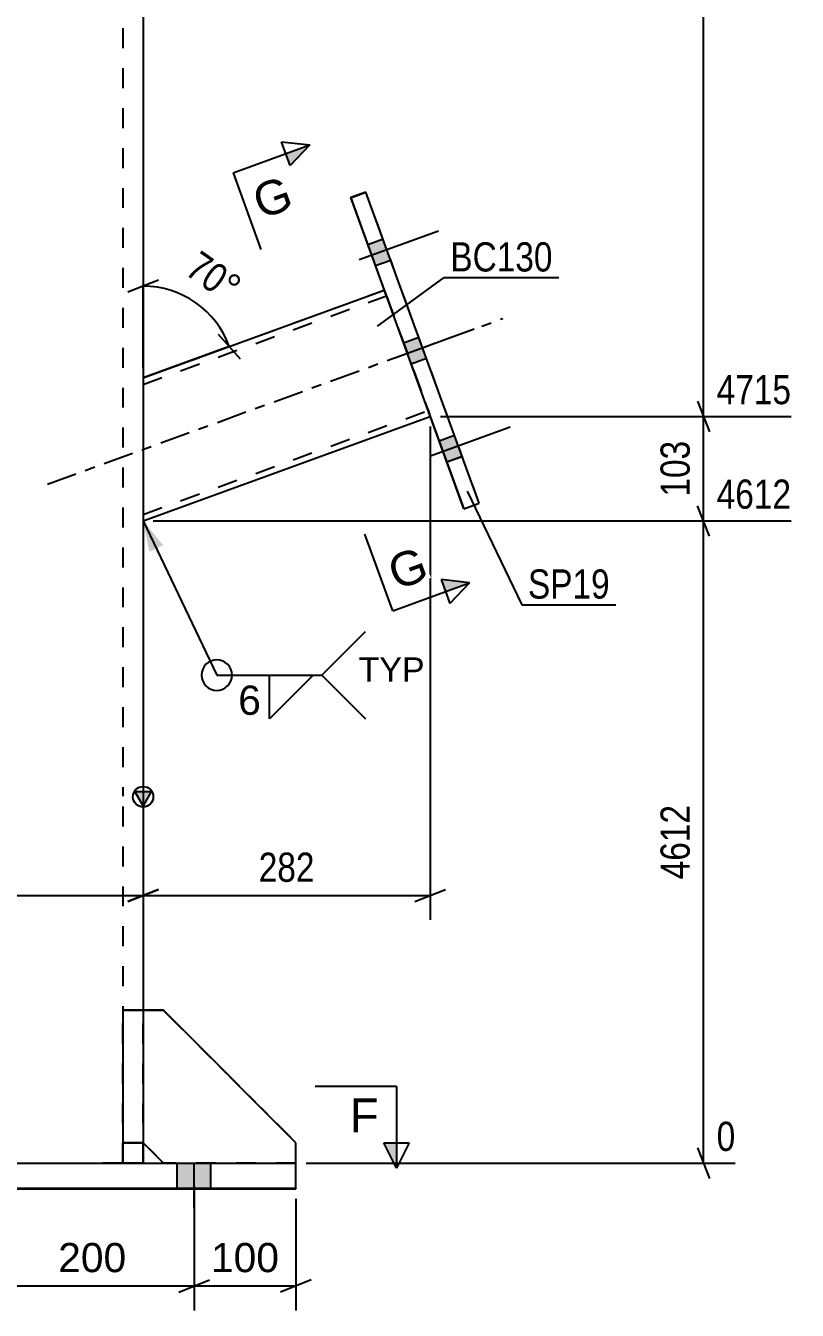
# Model space of a CAD drawing. Header units: millimetres. Extents: x -127 to 467, y -181 to 239.
# Drawn here: x 234.8 to 310.6, y -10.5 to 115.6 of the extents above; entities that cross this region are included whole.
import ezdxf

# ---------------------------------------------------------------- set-up
doc = ezdxf.new("R2010")
doc.units = ezdxf.units.MM
doc.linetypes.add('DXK_LINE_DOT2', pattern=[3.9198, 1.9599, -1.9599])
doc.linetypes.add('DXK_LINE_DOT3', pattern=[5.9187, 2.979, -0.9799, 0.9799, -0.9799])
doc.styles.add('Arial', font='ARIAL.TTF', dxfattribs={"height": 0.2})
doc.styles.add('Arial Narrow', font='ARIALN.TTF', dxfattribs={"height": 0.2})

# ---------------------------------------------------------------- blocks, each defined once
blk = doc.blocks.new('Part-339278888-1446 - 1250')
at = {"linetype": 'Continuous'}
blk.add_hatch(color=2, dxfattribs=at).paths.add_polyline_path([(246.35, 38.99), (245.55, 40.39), (247.15, 40.39)])
at = {"color": 7, "linetype": 'DXK_LINE_DOT2'}
for p, q in [((244.35, 119.24), (244.35, 39.93)), ((244.35, 38.93), (244.35, 3.92)), ((246.35, 18.93), (246.35, 3.92)), ((200.35, 3.93), (242.35, 3.93)), ((200.35, 3.93), (242.35, 3.93)), ((200.35, 3.92), (242.35, 3.92)), ((200.35, 3.92), (242.35, 3.92)), ((242.35, 3.93), (243.11, 3.93)), ((243.88, 3.93), (242.35, 3.93)), ((243.11, 3.92), (242.35, 3.92)), ((242.35, 3.92), (243.88, 3.92)), ((243.11, 3.93), (243.76, 3.93)), ((243.76, 3.92), (243.11, 3.92)), ((243.76, 3.93), (244.2, 3.93)), ((244.2, 3.92), (243.76, 3.92)), ((245.18, 3.93), (243.88, 3.93)), ((243.88, 3.92), (245.18, 3.92)), ((244.2, 3.93), (244.35, 3.93)), ((244.35, 3.92), (244.2, 3.92)), ((244.35, 3.92), (244.35, 3.93)), ((246.05, 3.93), (245.18, 3.93)), ((245.18, 3.92), (246.05, 3.92)), ((246.35, 3.93), (246.05, 3.93)), ((246.05, 3.92), (246.35, 3.92)), ((246.35, 3.92), (246.35, 3.93))]:
    blk.add_line(p, q, dxfattribs=at)
at = {"color": 2, "linetype": 'Continuous'}
for p, q in [((246.35, 119.24), (246.35, 39.93)), ((246.35, 38.99), (245.55, 40.39)), ((245.55, 40.39), (247.15, 40.39)), ((247.15, 40.39), (246.35, 38.99)), ((246.35, 38.93), (246.35, 18.93))]:
    blk.add_line(p, q, dxfattribs=at)
blk.add_circle((246.35, 39.89), 1, dxfattribs=at)
blk = doc.blocks.new('Bolt-339278888-1453 - 1250')
at = {"linetype": 'Continuous'}
for points in [[(189.7, 1.43), (193, 1.43), (193, 3.93), (189.7, 3.93)], [(189.7, 1.42), (193, 1.42), (193, 3.92), (189.7, 3.92)], [(189.7, 1.42), (193, 1.42), (193, 3.92), (189.7, 3.92)], [(189.7, 1.42), (193, 1.42), (193, 3.92), (189.7, 3.92)], [(209.7, 1.43), (213, 1.43), (213, 3.93), (209.7, 3.93)], [(209.7, 1.42), (213, 1.42), (213, 3.92), (209.7, 3.92)], [(229.7, 1.43), (233, 1.43), (233, 3.93), (229.7, 3.93)], [(229.7, 1.42), (233, 1.42), (233, 3.92), (229.7, 3.92)], [(249.7, 1.43), (253, 1.43), (253, 3.93), (249.7, 3.93)], [(249.7, 1.42), (253, 1.42), (253, 3.92), (249.7, 3.92)], [(249.7, 1.42), (253, 1.42), (253, 3.92), (249.7, 3.92)], [(249.7, 1.42), (253, 1.42), (253, 3.92), (249.7, 3.92)]]:
    blk.add_hatch(color=1, dxfattribs=at).paths.add_polyline_path(points)
at = {"color": 1, "linetype": 'Continuous'}
for p, q in [((189.7, 1.43), (189.7, 3.93)), ((189.7, 1.42), (189.7, 3.92)), ((189.7, 1.42), (189.7, 3.92)), ((189.7, 1.42), (189.7, 3.92)), ((191.35, -0.47), (191.35, 3.93)), ((191.35, -0.48), (191.35, 3.92)), ((191.35, -0.48), (191.35, 3.92)), ((191.35, -0.48), (191.35, 3.92)), ((193, 1.43), (193, 3.93)), ((193, 1.42), (193, 3.92)), ((193, 1.42), (193, 3.92)), ((193, 1.42), (193, 3.92)), ((209.7, 1.43), (209.7, 3.93)), ((209.7, 1.42), (209.7, 3.92)), ((211.35, -0.47), (211.35, 3.93)), ((211.35, -0.48), (211.35, 3.92)), ((213, 1.43), (213, 3.93)), ((213, 1.42), (213, 3.92)), ((229.7, 1.43), (229.7, 3.93)), ((229.7, 1.42), (229.7, 3.92)), ((231.35, -0.47), (231.35, 3.93)), ((231.35, -0.48), (231.35, 3.92)), ((233, 1.43), (233, 3.93)), ((233, 1.42), (233, 3.92)), ((249.7, 1.43), (249.7, 3.93)), ((249.7, 1.42), (249.7, 3.92)), ((249.7, 1.42), (249.7, 3.92)), ((249.7, 1.42), (249.7, 3.92)), ((251.35, -0.47), (251.35, 3.93)), ((251.35, -0.48), (251.35, 3.92)), ((251.35, -0.48), (251.35, 3.92)), ((251.35, -0.48), (251.35, 3.92)), ((253, 1.43), (253, 3.93)), ((253, 1.42), (253, 3.92)), ((253, 1.42), (253, 3.92)), ((253, 1.42), (253, 3.92))]:
    blk.add_line(p, q, dxfattribs=at)
blk = doc.blocks.new('Part-339278888-1346 - 1250')
at = {"color": 2, "linetype": 'Continuous'}
for p, q in [((246.35, 81.01), (270.03, 89.63)), ((246.35, 66.96), (274.54, 77.22)), ((246.35, 66.96), (274.54, 77.22))]:
    blk.add_line(p, q, dxfattribs=at)
at = {"color": 7, "linetype": 'DXK_LINE_DOT2'}
for p, q in [((246.35, 81.01), (270.03, 89.63)), ((270.03, 89.63), (270.03, 89.63)), ((270.03, 89.63), (270.06, 89.54)), ((270.06, 89.54), (270.03, 89.63)), ((270.06, 89.54), (270.15, 89.3)), ((270.15, 89.3), (270.06, 89.54)), ((246.35, 80.37), (270.23, 89.06)), ((246.35, 80.37), (270.23, 89.06)), ((270.15, 89.3), (270.28, 88.93)), ((270.23, 89.06), (270.15, 89.3)), ((270.23, 89.06), (274.32, 77.83)), ((270.23, 89.06), (270.23, 89.06)), ((270.25, 89.02), (270.23, 89.06)), ((270.23, 89.06), (270.25, 89.02)), ((270.29, 88.9), (270.25, 89.02)), ((270.25, 89.02), (270.29, 88.9)), ((270.28, 88.93), (274.29, 77.92)), ((270.29, 88.9), (274.21, 78.14)), ((270.29, 88.9), (274.28, 77.95)), ((246.35, 81.01), (246.35, 66.96)), ((246.35, 67.6), (274.34, 77.79)), ((246.35, 67.6), (274.34, 77.79)), ((274.28, 77.95), (274.21, 78.14)), ((274.28, 77.95), (274.32, 77.83)), ((274.32, 77.83), (274.28, 77.95)), ((274.29, 77.92), (274.42, 77.55)), ((274.32, 77.83), (274.34, 77.79)), ((274.34, 77.79), (274.32, 77.83)), ((274.42, 77.55), (274.32, 77.83)), ((274.34, 77.79), (274.34, 77.79)), ((274.42, 77.55), (274.51, 77.31)), ((274.51, 77.31), (274.42, 77.55)), ((274.51, 77.31), (274.54, 77.22)), ((274.54, 77.22), (274.51, 77.31)), ((274.54, 77.22), (274.54, 77.22))]:
    blk.add_line(p, q, dxfattribs=at)
at = {"color": 7, "linetype": 'DXK_LINE_DOT3'}
blk.add_line((236.95, 70.57), (281.68, 86.84), dxfattribs=at)
blk = doc.blocks.new('Part-339278888-1347 - 1250')
at = {"color": 7, "linetype": 'DXK_LINE_DOT2'}
for p, q in [((248.35, 18.92), (246.35, 18.92)), ((246.35, 18.92), (246.35, 5.92)), ((248.35, 18.92), (246.35, 18.92)), ((261.35, 5.92), (248.35, 18.92)), ((248.35, 18.92), (248.35, 18.92)), ((248.35, 18.92), (261.35, 5.92)), ((248.35, 3.92), (246.35, 5.92)), ((261.35, 3.92), (261.35, 5.92)), ((248.35, 3.92), (248.34, 3.93)), ((248.35, 3.92), (261.35, 3.92)), ((248.35, 3.92), (248.35, 3.92)), ((248.35, 3.92), (261.35, 3.92)), ((261.35, 3.92), (261.35, 3.93))]:
    blk.add_line(p, q, dxfattribs=at)
at = {"color": 2, "linetype": 'Continuous'}
blk.add_line((248.34, 3.93), (246.35, 5.92), dxfattribs=at)
blk = doc.blocks.new('Part-339278888-1348 - 1250')
at = {"color": 2, "linetype": 'Continuous'}
for p, q in [((244.35, 18.93), (244.35, 18.93)), ((246.35, 18.93), (244.35, 18.93)), ((244.35, 18.93), (244.35, 3.93)), ((246.35, 18.93), (246.35, 18.93)), ((246.35, 18.93), (246.35, 3.93)), ((246.35, 5.93), (244.35, 5.93)), ((244.35, 3.93), (246.35, 3.93))]:
    blk.add_line(p, q, dxfattribs=at)
at = {"color": 7, "linetype": 'DXK_LINE_DOT2'}
for p, q in [((244.35, 18.93), (246.35, 18.93)), ((244.35, 5.93), (246.35, 5.93)), ((244.35, 5.93), (244.35, 3.93)), ((246.35, 5.93), (246.35, 3.93)), ((246.35, 3.93), (244.35, 3.93)), ((244.35, 3.93), (244.35, 3.93)), ((246.35, 3.93), (246.35, 3.93))]:
    blk.add_line(p, q, dxfattribs=at)
blk = doc.blocks.new('Part-339278888-1413 - 1250')
at = {"color": 2, "linetype": 'Continuous'}
for p, q in [((248.35, 18.93), (246.35, 18.93)), ((261.35, 5.93), (248.35, 18.93)), ((248.35, 18.93), (248.35, 18.93)), ((248.35, 3.93), (246.35, 5.93)), ((261.35, 3.93), (261.35, 5.93))]:
    blk.add_line(p, q, dxfattribs=at)
at = {"color": 7, "linetype": 'DXK_LINE_DOT2'}
for p, q in [((246.35, 18.93), (246.35, 5.93)), ((248.35, 18.93), (246.35, 18.93)), ((248.35, 18.93), (261.35, 5.93)), ((248.35, 3.93), (246.35, 5.93)), ((248.35, 3.93), (248.35, 3.93)), ((248.35, 3.93), (261.35, 3.93)), ((248.35, 3.93), (248.35, 3.93)), ((261.35, 3.93), (248.35, 3.93)), ((261.35, 3.93), (261.35, 3.93)), ((261.35, 3.93), (261.35, 3.93)), ((261.35, 3.93), (261.35, 3.93))]:
    blk.add_line(p, q, dxfattribs=at)
blk = doc.blocks.new('Part-339278888-1414 - 1250')
at = {"color": 7, "linetype": 'DXK_LINE_DOT2'}
for p, q in [((244.35, 3.91), (244.35, 18.92)), ((246.35, 18.92), (244.35, 18.92)), ((246.35, 18.92), (244.35, 18.92)), ((246.35, 3.91), (246.35, 18.92)), ((246.35, 5.92), (244.35, 5.92)), ((246.35, 5.91), (244.35, 5.91)), ((244.35, 3.92), (244.35, 3.91)), ((244.35, 3.92), (246.35, 3.92)), ((244.35, 3.91), (246.35, 3.91)), ((246.35, 3.92), (246.35, 3.91))]:
    blk.add_line(p, q, dxfattribs=at)
blk = doc.blocks.new('Part-339278888-1407 - 1250')
at = {"color": 2, "linetype": 'Continuous'}
for p, q in [((268.23, 99.24), (266.73, 98.7)), ((266.73, 98.69), (266.73, 98.7)), ((277.84, 68.16), (266.73, 98.7)), ((266.73, 98.69), (266.73, 98.69)), ((266.73, 98.69), (270.02, 89.63)), ((279.34, 68.7), (268.23, 99.24)), ((274.54, 77.22), (277.84, 68.15)), ((277.84, 68.15), (279.34, 68.7)), ((277.84, 68.16), (279.34, 68.7)), ((277.84, 68.15), (277.84, 68.16)), ((279.34, 68.7), (279.34, 68.7)), ((279.34, 68.7), (279.34, 68.7))]:
    blk.add_line(p, q, dxfattribs=at)
at = {"color": 7, "linetype": 'DXK_LINE_DOT2'}
for p, q in [((266.73, 98.69), (268.23, 99.24)), ((279.34, 68.7), (268.23, 99.24)), ((268.23, 99.24), (268.23, 99.24)), ((270.02, 89.63), (274.54, 77.22))]:
    blk.add_line(p, q, dxfattribs=at)
blk = doc.blocks.new('Part-339278888-1431 - 1250')
at = {"color": 2, "linetype": 'Continuous'}
for p, q in [((181.35, 1.41), (181.35, 3.93)), ((181.35, 3.93), (261.35, 3.93)), ((261.35, 1.41), (261.35, 3.93)), ((181.35, 1.43), (181.35, 1.41)), ((261.35, 1.43), (181.35, 1.43)), ((181.35, 1.41), (261.35, 1.41)), ((261.35, 1.43), (261.35, 1.41))]:
    blk.add_line(p, q, dxfattribs=at)
at = {"color": 7, "linetype": 'DXK_LINE_DOT2'}
blk.add_line((181.35, 3.91), (261.35, 3.91), dxfattribs=at)
blk = doc.blocks.new('Bolt-339278888-1452 - 1250')
at = {"linetype": 'Continuous'}
for points in [[(270.66, 92.57), (269.9, 94.64), (268.4, 94.09), (269.15, 92.02)], [(270.66, 92.57), (269.9, 94.64), (268.4, 94.09), (269.15, 92.02)], [(270.66, 92.57), (269.9, 94.64), (268.4, 94.09), (269.15, 92.02)], [(274.16, 82.94), (273.41, 85.01), (271.91, 84.46), (272.66, 82.39)], [(274.16, 82.94), (273.41, 85), (271.91, 84.46), (272.66, 82.39)], [(277.67, 73.31), (276.92, 75.38), (275.41, 74.83), (276.17, 72.76)], [(277.67, 73.31), (276.92, 75.37), (275.41, 74.83), (276.17, 72.76)], [(277.67, 73.3), (276.92, 75.37), (275.41, 74.82), (276.17, 72.76)]]:
    blk.add_hatch(color=1, dxfattribs=at).paths.add_polyline_path(points)
at = {"color": 1, "linetype": 'Continuous'}
for p, q in [((267.56, 92.61), (275.36, 95.45)), ((267.56, 92.61), (275.36, 95.45)), ((267.56, 92.61), (275.36, 95.45)), ((268.4, 94.09), (269.9, 94.64)), ((268.4, 94.09), (269.9, 94.64)), ((268.4, 94.09), (269.9, 94.64)), ((269.15, 92.02), (270.66, 92.57)), ((269.15, 92.02), (270.66, 92.57)), ((269.15, 92.02), (270.66, 92.57)), ((271.06, 82.98), (278.86, 85.82)), ((271.06, 82.98), (278.86, 85.82)), ((271.91, 84.46), (273.41, 85.01)), ((271.91, 84.46), (273.41, 85)), ((272.66, 82.39), (274.16, 82.94)), ((272.66, 82.39), (274.16, 82.94)), ((274.57, 73.35), (282.37, 76.19)), ((274.57, 73.35), (282.37, 76.19)), ((274.57, 73.35), (282.37, 76.19)), ((275.41, 74.83), (276.92, 75.38)), ((275.41, 74.83), (276.92, 75.37)), ((275.41, 74.82), (276.92, 75.37)), ((276.17, 72.76), (277.67, 73.31)), ((276.17, 72.76), (277.67, 73.31)), ((276.17, 72.76), (277.67, 73.3))]:
    blk.add_line(p, q, dxfattribs=at)
blk = doc.blocks.new('StraightDimension-339278888-15695 - 1250')
at = {"color": 7, "linetype": 'Continuous'}
for p, q in [((301.96, 163.32), (300.76, 166.32)), ((247.35, 164.82), (309.98, 164.82)), ((301.36, 77.22), (301.36, 164.82)), ((300.76, 78.72), (301.96, 75.72)), ((275.54, 77.22), (309.98, 77.22))]:
    blk.add_line(p, q, dxfattribs=at)
at = {"color": 0}
blk.add_wipeout([(300.61, 125.28), (296.41, 125.28), (296.41, 116.76), (300.61, 116.76)], dxfattribs=at)
at = {"color": 3, "style": 'Arial Narrow'}
blk.add_text('3263', height=2.863, rotation=90.0002, dxfattribs=at).set_placement((300.01, 117.36))
at = {"color": 0, "linetype": 'Continuous'}
blk.add_wipeout([(310.58, 165.42), (310.58, 169.62), (302.06, 169.62), (302.06, 165.42)], dxfattribs=at)
at = {"color": 3, "linetype": 'Continuous', "style": 'Arial Narrow'}
blk.add_text('7978', height=2.863, dxfattribs=at).set_placement((302.66, 166.02))
blk = doc.blocks.new('AngleDimension-339278888-1640 - 1250')
at = {"color": 7, "linetype": 'Continuous'}
for p, q in [((247.85, 90.61), (244.85, 89.41)), ((246.35, 82.01), (246.35, 90.01)), ((246.35, 90.01), (246.35, 81.01)), ((253.73, 85.29), (255.88, 82.88)), ((254.81, 84.08), (246.35, 81.01))]:
    blk.add_line(p, q, dxfattribs=at)
blk.add_arc((246.35, 81.01), 9, 20, 90, dxfattribs=at)
at = {"color": 0}
blk.add_wipeout([(254.78, 87.41), (257.19, 90.85), (251.9, 94.56), (249.49, 91.12)], dxfattribs=at)
at = {"color": 3, "style": 'Arial Narrow'}
blk.add_text('70°', height=2.863, rotation=-35.002, dxfattribs=at).set_placement((250.32, 91.26))
blk = doc.blocks.new('StraightDimension-339278888-14960 - 1250')
at = {"color": 7, "linetype": 'Continuous'}
for p, q in [((251.35, 1.67), (251.35, -10.53)), ((261.35, 0.43), (261.35, -10.53)), ((249.85, -8.73), (252.85, -7.53)), ((262.85, -7.53), (259.85, -8.73)), ((251.35, -8.13), (261.35, -8.13))]:
    blk.add_line(p, q, dxfattribs=at)
at = {"color": 0}
blk.add_wipeout([(260.28, -7.38), (260.28, -3.18), (252.41, -3.18), (252.41, -7.38)], dxfattribs=at)
at = {"color": 3, "style": 'Arial'}
blk.add_text('100', height=2.865, dxfattribs=at).set_placement((253.01, -6.78))
blk = doc.blocks.new('StraightDimension-339278888-14961 - 1250')
at = {"color": 7, "linetype": 'Continuous'}
for p, q in [((251.35, 1.67), (251.35, -10.53)), ((231.35, -0.33), (231.35, -10.53)), ((232.85, -7.53), (229.85, -8.73)), ((249.85, -8.73), (252.85, -7.53)), ((231.35, -8.13), (251.35, -8.13))]:
    blk.add_line(p, q, dxfattribs=at)
at = {"color": 0}
blk.add_wipeout([(245.28, -7.38), (245.28, -3.18), (237.41, -3.18), (237.41, -7.38)], dxfattribs=at)
at = {"color": 3, "style": 'Arial'}
blk.add_text('200', height=2.865, dxfattribs=at).set_placement((238.01, -6.78))
blk = doc.blocks.new('StraightDimension-339278888-15696 - 1250')
at = {"color": 7, "linetype": 'Continuous'}
for p, q in [((300.76, 78.72), (301.96, 75.72)), ((275.54, 77.22), (309.98, 77.22)), ((301.36, 66.96), (301.36, 77.22)), ((301.96, 65.46), (300.76, 68.46)), ((247.35, 66.96), (309.98, 66.96))]:
    blk.add_line(p, q, dxfattribs=at)
at = {"color": 0, "linetype": 'Continuous'}
blk.add_wipeout([(310.58, 77.82), (310.58, 82.02), (302.06, 82.02), (302.06, 77.82)], dxfattribs=at)
at = {"color": 0}
blk.add_wipeout([(300.61, 75.43), (296.41, 75.43), (296.41, 68.75), (300.61, 68.75)], dxfattribs=at)
at = {"color": 3, "linetype": 'Continuous', "style": 'Arial Narrow'}
blk.add_text('4715', height=2.863, dxfattribs=at).set_placement((302.66, 78.42))
at = {"color": 3, "style": 'Arial Narrow'}
blk.add_text('103', height=2.863, rotation=90.0002, dxfattribs=at).set_placement((300.01, 69.35))
blk = doc.blocks.new('StraightDimension-339278888-15697 - 1250')
at = {"color": 7, "linetype": 'Continuous'}
for p, q in [((301.96, 65.46), (300.76, 68.46)), ((247.35, 66.96), (309.98, 66.96)), ((301.36, 3.92), (301.36, 66.96)), ((300.76, 5.42), (301.96, 2.42)), ((262.35, 3.92), (304.49, 3.92))]:
    blk.add_line(p, q, dxfattribs=at)
at = {"color": 0}
blk.add_wipeout([(300.61, 39.7), (296.41, 39.7), (296.41, 31.18), (300.61, 31.18)], dxfattribs=at)
at = {"color": 3, "style": 'Arial Narrow'}
blk.add_text('4612', height=2.863, rotation=90.0002, dxfattribs=at).set_placement((300.01, 31.78))
at = {"color": 0, "linetype": 'Continuous'}
for points in [[(310.58, 67.56), (310.58, 71.76), (302.06, 71.76), (302.06, 67.56)], [(305.09, 4.52), (305.09, 8.72), (302.06, 8.72), (302.06, 4.52)]]:
    blk.add_wipeout(points, dxfattribs=at)
at = {"color": 3, "linetype": 'Continuous', "style": 'Arial Narrow'}
for s, height, p in [('4612', 2.863, (302.66, 68.16)), ('0', 2.86, (302.66, 5.12))]:
    blk.add_text(s, height=height, dxfattribs=at).set_placement(p)
blk = doc.blocks.new('StraightDimension-339278888-15777 - 1250')
at = {"color": 7, "linetype": 'Continuous'}
for p, q in [((274.54, 76.22), (274.54, 27.79)), ((246.35, 65.96), (246.35, 27.79)), ((247.85, 30.79), (244.85, 29.59)), ((273.04, 29.59), (276.04, 30.79)), ((246.35, 30.19), (274.54, 30.19))]:
    blk.add_line(p, q, dxfattribs=at)
at = {"color": 0}
blk.add_wipeout([(263.79, 30.94), (263.79, 35.14), (257.1, 35.14), (257.1, 30.94)], dxfattribs=at)
at = {"color": 3, "style": 'Arial Narrow'}
blk.add_text('282', height=2.863, dxfattribs=at).set_placement((257.7, 31.54))
blk = doc.blocks.new('StraightDimension-339278888-15778 - 1250')
at = {"color": 7, "linetype": 'Continuous'}
for p, q in [((196.35, 65.96), (196.35, 27.79)), ((246.35, 65.96), (246.35, 27.79)), ((197.85, 30.79), (194.85, 29.59)), ((244.85, 29.59), (247.85, 30.79)), ((196.35, 30.19), (246.35, 30.19))]:
    blk.add_line(p, q, dxfattribs=at)
at = {"color": 0}
blk.add_wipeout([(224.69, 30.94), (224.69, 35.14), (218.01, 35.14), (218.01, 30.94)], dxfattribs=at)
at = {"color": 3, "style": 'Arial Narrow'}
blk.add_text('500', height=2.863, dxfattribs=at).set_placement((218.61, 31.54))
blk = doc.blocks.new('SectionMark-339278888-1820 - 1250')
at = {"linetype": 'Continuous'}
for points in [[(260.78, 101.84), (260.35, 103.01), (262.7, 103.87)], [(276.03, 60.02), (275.6, 61.2), (278.38, 60.88)]]:
    blk.add_hatch(color=6, dxfattribs=at).paths.add_polyline_path(points)
at = {"color": 6, "linetype": 'Continuous'}
for p, q in [((260.78, 101.84), (259.92, 104.19)), ((259.92, 104.19), (262.7, 103.87)), ((262.7, 103.87), (260.78, 101.84)), ((278.38, 60.88), (275.6, 61.2)), ((275.6, 61.2), (276.46, 58.85)), ((278.38, 60.88), (276.46, 58.85))]:
    blk.add_line(p, q, dxfattribs=at)
at = {"color": 0, "linetype": 'Continuous'}
for points in [[(261.33, 97.78), (260.13, 101.07), (256.72, 99.83), (257.92, 96.54)], [(274.61, 61.37), (273.41, 64.66), (270, 63.41), (271.2, 60.13)]]:
    blk.add_wipeout(points, dxfattribs=at)
at = {"color": 6, "linetype": 'Continuous'}
for p, q in [((255.18, 101.13), (262.7, 103.87)), ((255.18, 101.13), (257.92, 93.61)), ((270.86, 58.14), (268.12, 65.66)), ((270.86, 58.14), (278.38, 60.88))]:
    blk.add_line(p, q, dxfattribs=at)
at = {"color": 3, "linetype": 'Continuous', "style": 'Arial'}
for p in [(257.92, 96.54), (271.2, 60.13)]:
    blk.add_text('G', height=3.34, rotation=20.0421, dxfattribs=at).set_placement(p)
blk = doc.blocks.new('WeldMark-339278888-1835 - 1250')
at = {"linetype": 'Continuous'}
blk.add_hatch(color=30, dxfattribs=at).paths.add_polyline_path([(246.97, 63.93), (246.35, 66.96), (248.32, 64.58)])
at = {"color": 30, "linetype": 'Continuous'}
for p, q in [((246.35, 66.96), (253.58, 51.83)), ((253.58, 51.83), (263.9, 51.83))]:
    blk.add_line(p, q, dxfattribs=at)
at = {"color": 3, "linetype": 'Continuous'}
for p, q in [((263.9, 51.83), (268.19, 56.12)), ((258.76, 51.83), (263.05, 51.83)), ((263.05, 51.83), (258.76, 47.55)), ((258.76, 47.55), (258.76, 51.83)), ((263.9, 51.83), (268.19, 47.55))]:
    blk.add_line(p, q, dxfattribs=at)
blk.add_arc((253.58, 51.83), 1.5, 90, 270, dxfattribs=at)
at = {"color": 0}
blk.add_wipeout([(258.1, 47.73), (258.1, 51.13), (255.48, 51.13), (255.48, 47.73)], dxfattribs=at)
at = {"color": 3, "linetype": 'Continuous'}
blk.add_arc((253.58, 51.83), 1.5, 270, 90, dxfattribs=at)
at = {"color": 3, "style": 'Arial'}
blk.add_text('6', height=2.87, dxfattribs=at).set_placement((255.68, 47.93))
at = {"color": 0, "linetype": 'Continuous'}
blk.add_wipeout([(273.98, 51.18), (273.98, 53.68), (267.5, 53.68), (267.5, 51.18)], dxfattribs=at)
blk.add_wipeout([(273.98, 51.18), (273.98, 53.68), (267.5, 53.68), (267.5, 51.18)], dxfattribs=at)
at = {"color": 3, "linetype": 'Continuous', "style": 'Arial'}
blk.add_text('TYP', height=2.388, dxfattribs=at).set_placement((267.5, 51.18))
blk = doc.blocks.new('Mark-339278888-1342 - 1250')
at = {"color": 0}
blk.add_wipeout([(286.56, 91.45), (286.56, 94.45), (276.51, 94.45), (276.51, 91.45)], dxfattribs=at)
blk.add_wipeout([(286.56, 91.45), (286.56, 94.45), (276.51, 94.45), (276.51, 91.45)], dxfattribs=at)
at = {"color": 30, "linetype": 'Continuous'}
for p, q in [((269.35, 86.09), (275.91, 90.85)), ((275.91, 90.85), (287.16, 90.85))]:
    blk.add_line(p, q, dxfattribs=at)
at = {"color": 3, "style": 'Arial Narrow'}
blk.add_text('BC130', height=2.863, dxfattribs=at).set_placement((276.51, 91.45))
blk = doc.blocks.new('Mark-339278888-1403 - 1250')
at = {"color": 0}
blk.add_wipeout([(292.17, 59.34), (292.17, 62.34), (284.13, 62.34), (284.13, 59.34)], dxfattribs=at)
blk.add_wipeout([(292.17, 59.34), (292.17, 62.34), (284.13, 62.34), (284.13, 59.34)], dxfattribs=at)
at = {"color": 30, "linetype": 'Continuous'}
for p, q in [((278.17, 69.89), (283.53, 58.74)), ((283.53, 58.74), (292.77, 58.74))]:
    blk.add_line(p, q, dxfattribs=at)
at = {"color": 3, "style": 'Arial Narrow'}
blk.add_text('SP19', height=2.863, dxfattribs=at).set_placement((284.13, 59.34))
blk = doc.blocks.new('SectionMark-339278888-1818 - 1250')
at = {"linetype": 'Continuous'}
for points in [[(171.78, 5.93), (173.03, 5.93), (171.78, 3.43)], [(269.98, 5.93), (271.23, 5.93), (271.23, 3.43)]]:
    blk.add_hatch(color=6, dxfattribs=at).paths.add_polyline_path(points)
at = {"color": 6, "linetype": 'Continuous'}
for p, q in [((171.78, 11.43), (179.78, 11.43)), ((171.78, 11.43), (171.78, 3.43)), ((271.23, 11.43), (263.23, 11.43)), ((271.23, 11.43), (271.23, 3.43)), ((171.78, 3.43), (170.53, 5.93)), ((173.03, 5.93), (170.53, 5.93)), ((171.78, 3.43), (173.03, 5.93)), ((269.98, 5.93), (272.48, 5.93)), ((271.23, 3.43), (269.98, 5.93)), ((272.48, 5.93), (271.23, 3.43))]:
    blk.add_line(p, q, dxfattribs=at)
at = {"color": 0, "linetype": 'Continuous'}
for points in [[(176.38, 6.93), (176.38, 10.43), (173.53, 10.43), (173.53, 6.93)], [(269.48, 6.93), (269.48, 10.43), (266.63, 10.43), (266.63, 6.93)]]:
    blk.add_wipeout(points, dxfattribs=at)
at = {"color": 3, "linetype": 'Continuous', "style": 'Arial'}
for p in [(173.53, 6.93), (266.63, 6.93)]:
    blk.add_text('F', height=3.34, dxfattribs=at).set_placement(p)

msp = doc.modelspace()

# ---------------------------------------------------------------- block references
for name in ['Part-339278888-1446 - 1250', 'Part-339278888-1407 - 1250', 'Bolt-339278888-1452 - 1250', 'Part-339278888-1346 - 1250', 'Part-339278888-1348 - 1250', 'Part-339278888-1414 - 1250', 'Part-339278888-1413 - 1250', 'Part-339278888-1347 - 1250', 'Part-339278888-1431 - 1250', 'Bolt-339278888-1453 - 1250']:
    msp.add_blockref(name, (0, 0))

# ---------------------------------------------------------------- next in the draw order: block references
for name in ['StraightDimension-339278888-15695 - 1250', 'StraightDimension-339278888-14960 - 1250']:
    msp.add_blockref(name, (0, 0))

# ---------------------------------------------------------------- next in the draw order: block references
for name in ['AngleDimension-339278888-1640 - 1250', 'StraightDimension-339278888-14961 - 1250']:
    msp.add_blockref(name, (0, 0))

# ---------------------------------------------------------------- next in the draw order: block references
msp.add_blockref('StraightDimension-339278888-15696 - 1250', (0, 0))

# ---------------------------------------------------------------- next in the draw order: block references
msp.add_blockref('StraightDimension-339278888-15697 - 1250', (0, 0))

# ---------------------------------------------------------------- next in the draw order: block references
for name in ['StraightDimension-339278888-15777 - 1250', 'SectionMark-339278888-1818 - 1250']:
    msp.add_blockref(name, (0, 0))

# ---------------------------------------------------------------- next in the draw order: block references
for name in ['SectionMark-339278888-1820 - 1250', 'StraightDimension-339278888-15778 - 1250']:
    msp.add_blockref(name, (0, 0))

# ---------------------------------------------------------------- next in the draw order: block references
for name in ['Mark-339278888-1342 - 1250', 'Mark-339278888-1403 - 1250', 'WeldMark-339278888-1835 - 1250']:
    msp.add_blockref(name, (0, 0))

doc.saveas('drawing.dxf')
